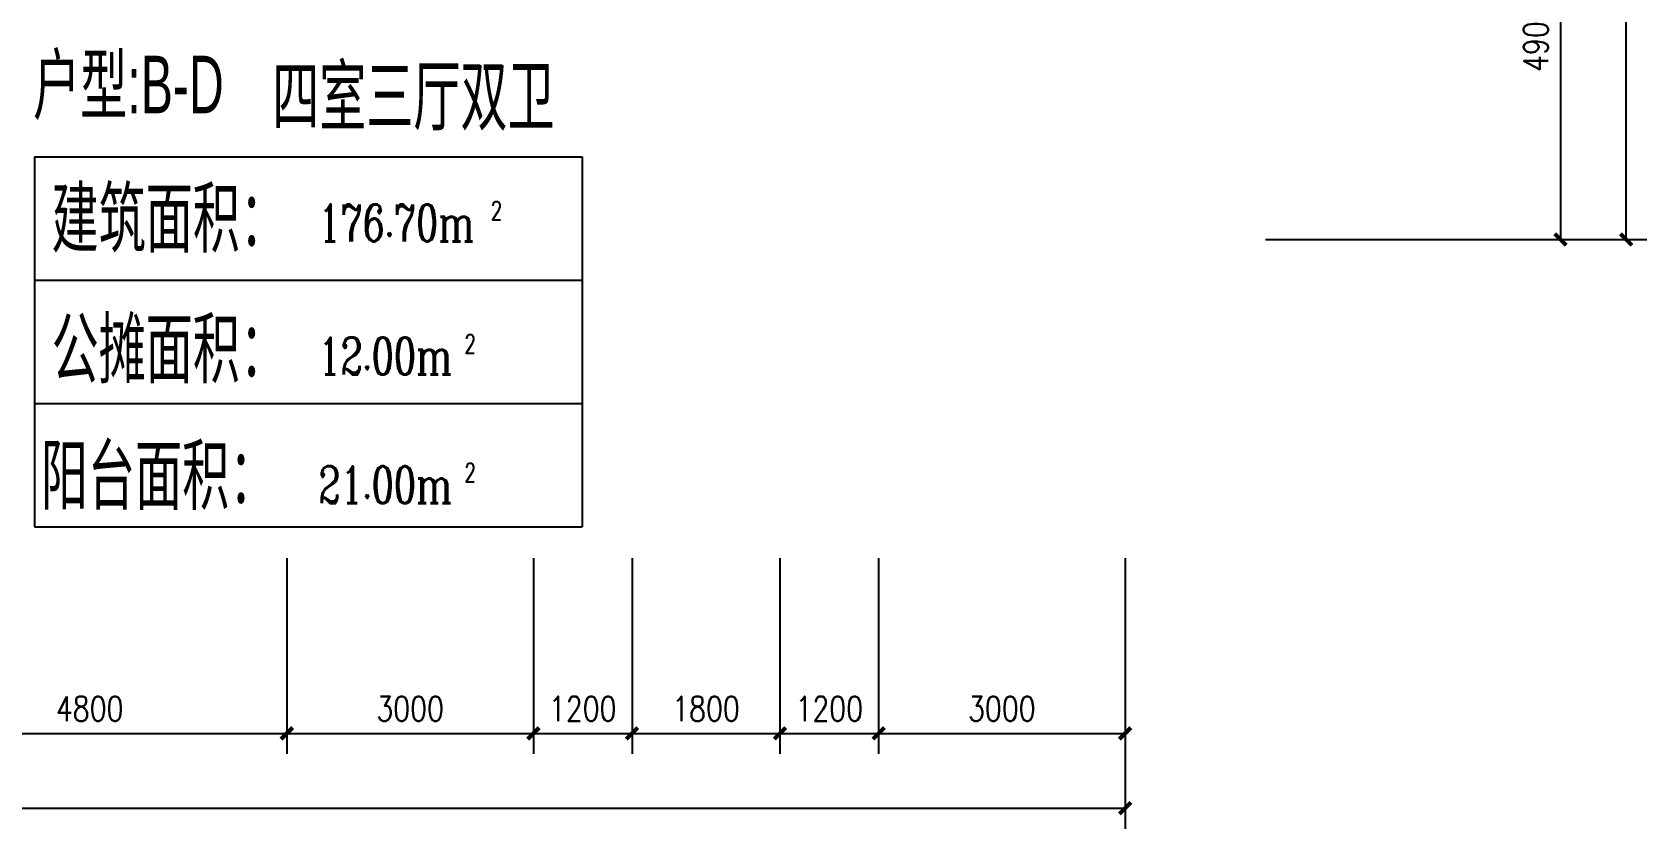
# Model space of a CAD drawing. Header units: millimetres. Extents: x 921 to 48431, y 453 to 41754.
# Drawn here: x 28786 to 48431, y 453 to 10143 of the extents above; entities that cross this region are included whole.
import ezdxf

# ---------------------------------------------------------------- set-up
doc = ezdxf.new("R2010")
doc.units = ezdxf.units.MM
for name, color, linetype in [('3', 7, 'Continuous'), ('4', 7, 'Continuous'), ('PUB_WINDW', 7, 'Continuous'), ('T', 7, 'Continuous'), ('WINDOW', 2, 'Continuous')]:
    doc.layers.add(name, color=color, linetype=linetype)
doc.styles.add('DIM_FONT', font='SIMPLEX', dxfattribs={"width": 0.8})
doc.styles.add('ROMANC', font='ROMANC.shx', dxfattribs={"width": 0.7})
doc.styles.add('STYLE1', font='swissko.ttf', dxfattribs={"width": 0.8})
doc.dimstyles.new('NORMAL', dxfattribs={"dimscale": 2, "dimtxt": 300, "dimasz": 1, "dimexe": 250, "dimexo": 300, "dimgap": 0.09, "dimtad": 1, "dimtoh": 1, "dimdec": 0, "dimzin": 0, "dimdsep": 46, "dimtxsty": 'DIM_FONT', "dimcen": 0.09, "dimadec": 0, "dimazin": 0, "dimtfac": 1, "dimtdec": 0, "dimtix": 1, "dimtofl": 0, "dimtmove": 2, "dimatfit": 3, "dimfxl": 1, "dimtolj": 1, "dimtzin": 0, "dimarcsym": 0})

# ---------------------------------------------------------------- blocks, each defined once
blk = doc.blocks.new('_DIMX')
at = {"const_width": 50}
blk.add_lwpolyline([(-70, -70), (70, 70)], dxfattribs=at)
blk = doc.blocks.new('*D76')
at = {"color": 4, "linetype": 'ByBlock', "transparency": 16777216}
for p, q in [((554845, -332279), (554845, -335569)), ((590845, -332279), (590845, -335569)), ((554846, -335319), (590844, -335319))]:
    blk.add_line(p, q, dxfattribs=at)
at = {"layer": 'DEFPOINTS', "color": 0, "linetype": 'ByBlock', "transparency": 16777216}
for p in [(554845, -331979), (590845, -331979), (590845, -335319)]:
    blk.add_point(p, dxfattribs=at)
at = {"color": 4, "linetype": 'ByBlock', "transparency": 16777216, "rotation": 180}
blk.add_blockref('_DIMX', (554845, -335319), dxfattribs=at)
at = {"color": 4, "linetype": 'ByBlock', "transparency": 16777216}
blk.add_blockref('_DIMX', (590845, -335319), dxfattribs=at)
at = {"color": 7, "linetype": 'ByBlock', "transparency": 16777216, "insert": (572845, -335019), "char_height": 300, "attachment_point": 5, "style": 'DIM_FONT'}
blk.add_mtext('\\A1;36000', dxfattribs=at)
blk = doc.blocks.new('*D64')
at = {"color": 4, "linetype": 'ByBlock', "transparency": 16777216}
for p, q in [((580645, -332279), (580645, -334659)), ((583645, -332279), (583645, -334659)), ((580646, -334409), (583644, -334409))]:
    blk.add_line(p, q, dxfattribs=at)
at = {"layer": 'DEFPOINTS', "color": 0, "linetype": 'ByBlock', "transparency": 16777216}
for p in [(580645, -331979), (583645, -331979), (583645, -334409)]:
    blk.add_point(p, dxfattribs=at)
at = {"color": 4, "linetype": 'ByBlock', "transparency": 16777216, "rotation": 180}
blk.add_blockref('_DIMX', (580645, -334409), dxfattribs=at)
at = {"color": 4, "linetype": 'ByBlock', "transparency": 16777216}
blk.add_blockref('_DIMX', (583645, -334409), dxfattribs=at)
at = {"color": 7, "linetype": 'ByBlock', "transparency": 16777216, "insert": (582145, -334109), "char_height": 300, "attachment_point": 5, "style": 'DIM_FONT'}
blk.add_mtext('\\A1;3000', dxfattribs=at)
blk = doc.blocks.new('*D63')
at = {"color": 4, "linetype": 'ByBlock', "transparency": 16777216}
for p, q in [((575845, -332279), (575845, -334659)), ((580645, -332279), (580645, -334659)), ((575846, -334409), (580644, -334409))]:
    blk.add_line(p, q, dxfattribs=at)
at = {"layer": 'DEFPOINTS', "color": 0, "linetype": 'ByBlock', "transparency": 16777216}
for p in [(575845, -331979), (580645, -331979), (580645, -334409)]:
    blk.add_point(p, dxfattribs=at)
at = {"color": 4, "linetype": 'ByBlock', "transparency": 16777216, "rotation": 180}
blk.add_blockref('_DIMX', (575845, -334409), dxfattribs=at)
at = {"color": 4, "linetype": 'ByBlock', "transparency": 16777216}
blk.add_blockref('_DIMX', (580645, -334409), dxfattribs=at)
at = {"color": 7, "linetype": 'ByBlock', "transparency": 16777216, "insert": (578245, -334109), "char_height": 300, "attachment_point": 5, "style": 'DIM_FONT'}
blk.add_mtext('\\A1;4800', dxfattribs=at)
blk = doc.blocks.new('*D78')
at = {"color": 4, "linetype": 'ByBlock', "transparency": 16777216}
for p, q in [((587845, -332279), (587845, -334659)), ((590845, -332279), (590845, -334659)), ((587846, -334409), (590844, -334409))]:
    blk.add_line(p, q, dxfattribs=at)
at = {"layer": 'DEFPOINTS', "color": 0, "linetype": 'ByBlock', "transparency": 16777216}
for p in [(587845, -331979), (590845, -331979), (590845, -334409)]:
    blk.add_point(p, dxfattribs=at)
at = {"color": 4, "linetype": 'ByBlock', "transparency": 16777216, "rotation": 180}
blk.add_blockref('_DIMX', (587845, -334409), dxfattribs=at)
at = {"color": 4, "linetype": 'ByBlock', "transparency": 16777216}
blk.add_blockref('_DIMX', (590845, -334409), dxfattribs=at)
at = {"color": 7, "linetype": 'ByBlock', "transparency": 16777216, "insert": (589345, -334109), "char_height": 300, "attachment_point": 5, "style": 'DIM_FONT'}
blk.add_mtext('\\A1;3000', dxfattribs=at)
blk = doc.blocks.new('*D77')
at = {"color": 4, "linetype": 'ByBlock', "transparency": 16777216}
for p, q in [((586645, -332279), (586645, -334659)), ((587845, -332279), (587845, -334659)), ((586646, -334409), (587844, -334409))]:
    blk.add_line(p, q, dxfattribs=at)
at = {"layer": 'DEFPOINTS', "color": 0, "linetype": 'ByBlock', "transparency": 16777216}
for p in [(586645, -331979), (587845, -331979), (587845, -334409)]:
    blk.add_point(p, dxfattribs=at)
at = {"color": 4, "linetype": 'ByBlock', "transparency": 16777216, "rotation": 180}
blk.add_blockref('_DIMX', (586645, -334409), dxfattribs=at)
at = {"color": 4, "linetype": 'ByBlock', "transparency": 16777216}
blk.add_blockref('_DIMX', (587845, -334409), dxfattribs=at)
at = {"color": 7, "linetype": 'ByBlock', "transparency": 16777216, "insert": (587245, -334109), "char_height": 300, "attachment_point": 5, "style": 'DIM_FONT'}
blk.add_mtext('\\A1;1200', dxfattribs=at)
blk = doc.blocks.new('*D75')
at = {"color": 4, "linetype": 'ByBlock', "transparency": 16777216}
for p, q in [((584845, -332279), (584845, -334659)), ((586645, -332279), (586645, -334659)), ((584846, -334409), (586644, -334409))]:
    blk.add_line(p, q, dxfattribs=at)
at = {"layer": 'DEFPOINTS', "color": 0, "linetype": 'ByBlock', "transparency": 16777216}
for p in [(584845, -331979), (586645, -331979), (586645, -334409)]:
    blk.add_point(p, dxfattribs=at)
at = {"color": 4, "linetype": 'ByBlock', "transparency": 16777216, "rotation": 180}
blk.add_blockref('_DIMX', (584845, -334409), dxfattribs=at)
at = {"color": 4, "linetype": 'ByBlock', "transparency": 16777216}
blk.add_blockref('_DIMX', (586645, -334409), dxfattribs=at)
at = {"color": 7, "linetype": 'ByBlock', "transparency": 16777216, "insert": (585745, -334109), "char_height": 300, "attachment_point": 5, "style": 'DIM_FONT'}
blk.add_mtext('\\A1;1800', dxfattribs=at)
blk = doc.blocks.new('*D65')
at = {"color": 4, "linetype": 'ByBlock', "transparency": 16777216}
for p, q in [((583645, -332279), (583645, -334659)), ((584845, -332279), (584845, -334659)), ((583646, -334409), (584844, -334409))]:
    blk.add_line(p, q, dxfattribs=at)
at = {"layer": 'DEFPOINTS', "color": 0, "linetype": 'ByBlock', "transparency": 16777216}
for p in [(583645, -331979), (584845, -331979), (584845, -334409)]:
    blk.add_point(p, dxfattribs=at)
at = {"color": 4, "linetype": 'ByBlock', "transparency": 16777216, "rotation": 180}
blk.add_blockref('_DIMX', (583645, -334409), dxfattribs=at)
at = {"color": 4, "linetype": 'ByBlock', "transparency": 16777216}
blk.add_blockref('_DIMX', (584845, -334409), dxfattribs=at)
at = {"color": 7, "linetype": 'ByBlock', "transparency": 16777216, "insert": (584245, -334109), "char_height": 300, "attachment_point": 5, "style": 'DIM_FONT'}
blk.add_mtext('\\A1;1200', dxfattribs=at)
blk = doc.blocks.new('*D58')
at = {"color": 4, "linetype": 'ByBlock', "transparency": 16777216}
for p, q in [((593754, -300900), (598393, -300900)), ((598143, -328399), (598143, -300901)), ((593754, -328400), (598393, -328400))]:
    blk.add_line(p, q, dxfattribs=at)
at = {"layer": 'DEFPOINTS', "color": 0, "linetype": 'ByBlock', "transparency": 16777216}
for p in [(593454, -300900), (598143, -300900), (593454, -328400)]:
    blk.add_point(p, dxfattribs=at)
at = {"color": 4, "linetype": 'ByBlock', "transparency": 16777216}
for p, rotation in [((598143, -300900), 90), ((598143, -328400), 270)]:
    blk.add_blockref('_DIMX', p, dxfattribs=dict(at, rotation=rotation))
at = {"color": 7, "linetype": 'ByBlock', "transparency": 16777216, "insert": (597843, -314650), "char_height": 300, "attachment_point": 5, "rotation": 90, "style": 'DIM_FONT'}
blk.add_mtext('\\A1;27500', dxfattribs=at)
blk = doc.blocks.new('*D57')
at = {"color": 4, "linetype": 'ByBlock', "transparency": 16777216}
for p, q in [((593754, -323500), (597593, -323500)), ((597343, -323501), (597343, -328399)), ((593754, -328400), (597593, -328400))]:
    blk.add_line(p, q, dxfattribs=at)
at = {"layer": 'DEFPOINTS', "color": 0, "linetype": 'ByBlock', "transparency": 16777216}
for p in [(593454, -323500), (593454, -328400), (597343, -328400)]:
    blk.add_point(p, dxfattribs=at)
at = {"color": 4, "linetype": 'ByBlock', "transparency": 16777216}
for p, rotation in [((597343, -323500), 90), ((597343, -328400), 270)]:
    blk.add_blockref('_DIMX', p, dxfattribs=dict(at, rotation=rotation))
at = {"color": 7, "linetype": 'ByBlock', "transparency": 16777216, "insert": (597043, -325950), "char_height": 300, "attachment_point": 5, "rotation": 90, "style": 'DIM_FONT'}
blk.add_mtext('\\A1;4900', dxfattribs=at)
blk = doc.blocks.new('1T4F64')
for p, q in [((16180, -25741.2), (16180, -30241.2, 791.1)), ((22844.7, -25741.2), (22844.7, -30241.2, 791.1))]:
    blk.add_line(p, q)
at = {"layer": 'T'}
for p, q in [((16180, -25741.2), (22844.7, -25741.2)), ((16180, -27241.2), (22844.7, -27241.2)), ((16180, -28741.2), (22844.7, -28741.2)), ((16180, -30241.2), (22844.7, -30241.2))]:
    blk.add_line(p, q, dxfattribs=at)
at = {"layer": '4', "style": 'ROMANC', "width": 0.7}
for s, height, p in [('176.70m', 450, (19633.2, -26768.8)), ('2', 225, (21733.2, -26507.5)), ('12.00m', 450, (19633.2, -28388.8)), ('2', 225, (21413.2, -28127.5)), ('21.00m', 450, (19633.2, -29955.4)), ('2', 225, (21413.2, -29694.1))]:
    blk.add_text(s, height=height, dxfattribs=at).set_placement(p)
at = {"layer": 'T', "style": 'STYLE1', "width": 0.6}
for s, p in [('户型:B-D', (16162.5, -25210.4)), ('四室三厅双卫', (19070.6, -25345.2)), ('建筑面积：', (16386.3, -26829.4)), ('公摊面积：', (16386.3, -28419.4)), ('阳台面积：', (16256.6, -29959.7, 1344.6))]:
    blk.add_text(s, height=700, dxfattribs=at).set_placement(p)
at = {"layer": '3'}
for base, p1, p2, picture, middle in [((35547.3, 754.1), (30858.4, -26745.9), (30858.4, 754.1), '*D58', (35247.3, -12995.9)), ((34747.3, -26745.9), (30858.4, -21845.9), (30858.4, -26745.9), '*D57', (34447.3, -24295.9))]:
    dim = blk.add_linear_dim(base=base, p1=p1, p2=p2, angle=90, dimstyle='NORMAL', dxfattribs=at)
    dim.commit()
    dim.dimension.update_dxf_attribs({"geometry": picture, "text_midpoint": middle, "insert": (-562595.4, 301653.9)})
for base, p1, p2, picture, middle in [((19249.2, -32754.9), (14449.2, -30324.9), (19249.2, -30324.9), '*D63', (16849.2, -32454.9)), ((22249.2, -32754.9), (19249.2, -30324.9), (22249.2, -30324.9), '*D64', (20749.2, -32454.9)), ((23449.2, -32754.9), (22249.2, -30324.9), (23449.2, -30324.9), '*D65', (22849.2, -32454.9))]:
    dim = blk.add_linear_dim(base=base, p1=p1, p2=p2, dimstyle='NORMAL', dxfattribs=at)
    dim.commit()
    dim.dimension.update_dxf_attribs({"geometry": picture, "text_midpoint": middle, "insert": (-561395.4, 301653.9)})
at = {"layer": 'WINDOW'}
for base, p1, p2, picture, middle in [((29449.2, -33665), (-6550.8, -30324.9), (29449.2, -30324.9), '*D76', (11449.2, -33365)), ((25249.2, -32754.9), (23449.2, -30324.9), (25249.2, -30324.9), '*D75', (24349.2, -32454.9)), ((26449.2, -32754.9), (25249.2, -30324.9), (26449.2, -30324.9), '*D77', (25849.2, -32454.9)), ((29449.2, -32754.9), (26449.2, -30324.9), (29449.2, -30324.9), '*D78', (27949.2, -32454.9))]:
    dim = blk.add_linear_dim(base=base, p1=p1, p2=p2, dimstyle='NORMAL', dxfattribs=at)
    dim.commit()
    dim.dimension.update_dxf_attribs({"geometry": picture, "text_midpoint": middle, "insert": (-561395.4, 301653.9)})

msp = doc.modelspace()

# ---------------------------------------------------------------- block references
at = {"layer": 'PUB_WINDW'}
msp.add_blockref('1T4F64', (12634, 34368), dxfattribs=at)

doc.saveas('drawing.dxf')
